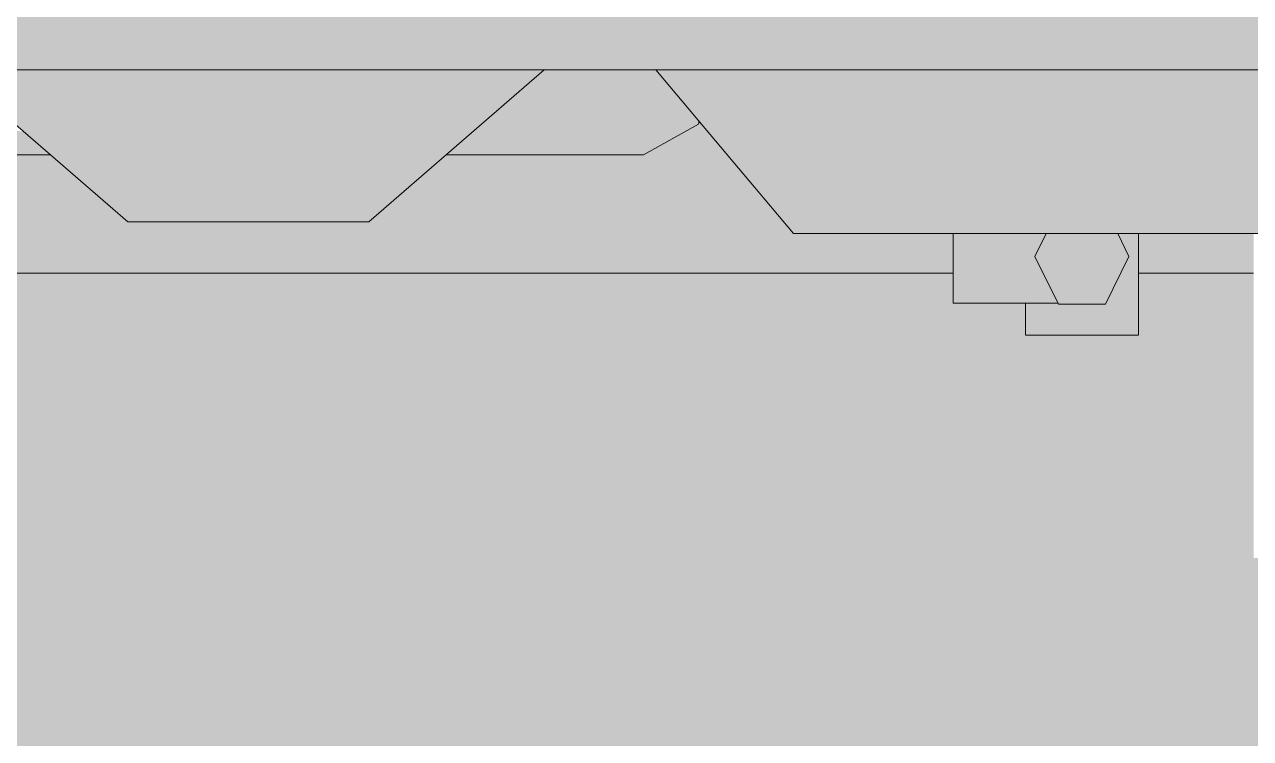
# Model space of a CAD drawing. Header units: millimetres. Extents: x 365175 to 2667127, y -330297 to -162108.
# Drawn here: x 1651208.9 to 1651566.6, y -327051.3 to -326842.9 of the extents above; entities that cross this region are included whole.
import ezdxf

# ---------------------------------------------------------------- set-up
doc = ezdxf.new("R2010")
doc.units = ezdxf.units.MM
doc.header["$MEASUREMENT"] = 0
doc.layers.add('Cars', color=7, linetype='Continuous')
doc.layers.add('TopoAlt', color=7, linetype='Continuous')

# ---------------------------------------------------------------- blocks, each defined once
blk = doc.blocks.new('Élément de coupe_26_1', base_point=(1275690.65, -327096.82))
at = {"layer": 'TopoAlt', "linetype": 'Continuous', "lineweight": 0, "true_color": 0x000000}
blk.add_hatch(color=18, dxfattribs=at).paths.add_polyline_path([(1650780.19, -327079.82), (1650765.69, -327096.82), (1651738.05, -327096.82), (1651723.54, -327079.82), (1651723.54, -327044.23), (1651599.21, -327044.23), (1651596.12, -327041.52), (1651581.7, -327010.94), (1651581.7, -326998.59), (1651567.52, -326998.59), (1651567.52, -326915.46), (1651534.01, -326915.46), (1651534.01, -326933.53), (1651500.95, -326933.53), (1651500.95, -326924.19), (1651479.86, -326924.19), (1651479.86, -326915.46), (1651068.57, -326915.46), (1651068.57, -326924.19), (1651047.48, -326924.19), (1651047.48, -326933.53), (1651014.42, -326933.53), (1651014.42, -326915.46), (1650980.91, -326915.46), (1650980.91, -326998.59), (1650976.42, -326998.59), (1650976.42, -327006.3), (1650962, -327036.88), (1650958.91, -327039.59), (1650834.21, -327039.59), (1650830.64, -327037.12), (1650816.75, -327007.67), (1650802.98, -327036.88), (1650799.88, -327039.59), (1650780.19, -327039.59)])
blk.add_hatch(color=18, dxfattribs=at).paths.add_polyline_path([(1650780.19, -327079.82), (1650765.69, -327096.82), (1651738.05, -327096.82), (1651723.54, -327079.82), (1651723.54, -327044.23), (1651599.21, -327044.23), (1651596.12, -327041.52), (1651581.7, -327010.94), (1651581.7, -326998.59), (1651567.52, -326998.59), (1651567.52, -326915.46), (1651534.01, -326915.46), (1651534.01, -326933.53), (1651500.95, -326933.53), (1651500.95, -326924.19), (1651479.86, -326924.19), (1651479.86, -326915.46), (1651068.57, -326915.46), (1651068.57, -326924.19), (1651047.48, -326924.19), (1651047.48, -326933.53), (1651014.42, -326933.53), (1651014.42, -326915.46), (1650980.91, -326915.46), (1650980.91, -326998.59), (1650976.42, -326998.59), (1650976.42, -327006.3), (1650962, -327036.88), (1650958.91, -327039.59), (1650834.21, -327039.59), (1650830.64, -327037.12), (1650816.75, -327007.67), (1650802.98, -327036.88), (1650799.88, -327039.59), (1650780.19, -327039.59)])
blk = doc.blocks.new('Élément de coupe_76_1', base_point=(1275690.65, -327096.82))
at = {"layer": 'Cars', "linetype": 'Continuous', "lineweight": 0, "true_color": 0x000000}
for points in [[(1651522.88, -326837.41), (1651473.66, -326837.41), (1651688.86, -326856.19), (1651748.59, -326832.47), (1651604.62, -326835.06)], [(1651522.88, -326837.41), (1651473.66, -326837.41), (1651688.86, -326856.19), (1651748.59, -326832.47), (1651604.62, -326835.06)], [(1651074.04, -326837.41), (1650858.85, -326856.19), (1651273.85, -326856.19)], [(1651074.04, -326837.41), (1650858.85, -326856.19), (1651273.85, -326856.19)], [(1651273.85, -326837.41), (1651074.04, -326837.41), (1651273.85, -326856.19)], [(1651273.85, -326837.41), (1651074.04, -326837.41), (1651273.85, -326856.19)], [(1651473.66, -326837.41), (1651273.85, -326856.19), (1651688.86, -326856.19)], [(1651473.66, -326837.41), (1651273.85, -326856.19), (1651688.86, -326856.19)], [(1651273.85, -326837.41), (1651273.85, -326856.19), (1651473.66, -326837.41)], [(1651273.85, -326837.41), (1651273.85, -326856.19), (1651473.66, -326837.41)], [(1651068.57, -326915.46), (1651479.86, -326915.46), (1651479.86, -326903.9), (1651433.32, -326903.89), (1651408.97, -326874.97), (1651405.91, -326871.34), (1651405.54, -326872), (1651389.48, -326880.92), (1651331.97, -326880.92), (1651309.35, -326900.48), (1651239.08, -326900.48), (1651216.46, -326880.92), (1651158.96, -326880.92), (1651142.89, -326872), (1651134.17, -326856.19), (1651068.57, -326856.19)], [(1651068.57, -326915.46), (1651479.86, -326915.46), (1651479.86, -326903.9), (1651433.32, -326903.89), (1651408.97, -326874.97), (1651405.91, -326871.34), (1651405.54, -326872), (1651389.48, -326880.92), (1651331.97, -326880.92), (1651309.35, -326900.48), (1651239.08, -326900.48), (1651216.46, -326880.92), (1651158.96, -326880.92), (1651142.89, -326872), (1651134.17, -326856.19), (1651068.57, -326856.19)], [(1651187.87, -326856.19), (1651239.08, -326900.48), (1651199.96, -326856.19)], [(1651187.87, -326856.19), (1651239.08, -326900.48), (1651199.96, -326856.19)], [(1651218.99, -326856.19), (1651199.96, -326856.19), (1651239.08, -326900.48), (1651239.08, -326870.25)], [(1651218.99, -326856.19), (1651199.96, -326856.19), (1651239.08, -326900.48), (1651239.08, -326870.25)], [(1651229.03, -326856.19), (1651218.99, -326856.19), (1651239.08, -326870.25)], [(1651229.03, -326856.19), (1651218.99, -326856.19), (1651239.08, -326870.25)], [(1651229.03, -326856.19), (1651239.08, -326870.25), (1651239.08, -326856.19)], [(1651229.03, -326856.19), (1651239.08, -326870.25), (1651239.08, -326856.19)], [(1651239.08, -326870.25), (1651274.22, -326870.25), (1651274.22, -326856.19), (1651273.85, -326856.19), (1651245.32, -326856.19)], [(1651239.08, -326870.25), (1651274.22, -326870.25), (1651274.22, -326856.19), (1651273.85, -326856.19), (1651245.32, -326856.19)], [(1651239.08, -326856.19), (1651239.08, -326870.25), (1651245.32, -326856.19)], [(1651239.08, -326856.19), (1651239.08, -326870.25), (1651245.32, -326856.19)], [(1651274.22, -326856.19), (1651274.22, -326870.25), (1651309.35, -326870.25), (1651303.11, -326856.19)], [(1651274.22, -326856.19), (1651274.22, -326870.25), (1651309.35, -326870.25), (1651303.11, -326856.19)], [(1651303.11, -326856.19), (1651309.35, -326870.25), (1651309.35, -326856.19)], [(1651303.11, -326856.19), (1651309.35, -326870.25), (1651309.35, -326856.19)], [(1651309.35, -326900.48), (1651360.56, -326856.19), (1651348.47, -326856.19)], [(1651309.35, -326900.48), (1651360.56, -326856.19), (1651348.47, -326856.19)], [(1651309.35, -326856.19), (1651309.35, -326870.25), (1651319.4, -326856.19)], [(1651309.35, -326856.19), (1651309.35, -326870.25), (1651319.4, -326856.19)], [(1651319.4, -326856.19), (1651309.35, -326870.25), (1651329.44, -326856.19)], [(1651319.4, -326856.19), (1651309.35, -326870.25), (1651329.44, -326856.19)], [(1651309.35, -326900.48), (1651348.47, -326856.19), (1651329.44, -326856.19), (1651309.35, -326870.25)], [(1651309.35, -326900.48), (1651348.47, -326856.19), (1651329.44, -326856.19), (1651309.35, -326870.25)], [(1651345.71, -326869.03), (1651389.48, -326869.03), (1651389.48, -326856.19), (1651360.56, -326856.19)], [(1651345.71, -326869.03), (1651389.48, -326869.03), (1651389.48, -326856.19), (1651360.56, -326856.19)], [(1651389.48, -326869.03), (1651394.4, -326857.71), (1651393.12, -326856.19), (1651389.48, -326856.19)], [(1651389.48, -326869.03), (1651394.4, -326857.71), (1651393.12, -326856.19), (1651389.48, -326856.19)], [(1651389.48, -326869.03), (1651399.78, -326864.08), (1651394.4, -326857.71)], [(1651389.48, -326869.03), (1651399.78, -326864.08), (1651394.4, -326857.71)], [(1651393.12, -326856.19), (1651408.97, -326874.97), (1651393.15, -326856.19)], [(1651393.12, -326856.19), (1651408.97, -326874.97), (1651393.15, -326856.19)], [(1651393.15, -326856.19), (1651433.32, -326903.89), (1651439.85, -326893.54), (1651400.45, -326856.19)], [(1651393.15, -326856.19), (1651433.32, -326903.89), (1651439.85, -326893.54), (1651400.45, -326856.19)], [(1651400.45, -326856.19), (1651439.85, -326893.54), (1651408.49, -326856.19)], [(1651400.45, -326856.19), (1651439.85, -326893.54), (1651408.49, -326856.19)], [(1651408.49, -326856.19), (1651439.85, -326893.54), (1651448.95, -326872.92), (1651426.29, -326856.19)], [(1651408.49, -326856.19), (1651439.85, -326893.54), (1651448.95, -326872.92), (1651426.29, -326856.19)], [(1651426.29, -326856.19), (1651448.95, -326872.92), (1651434.94, -326856.19)], [(1651426.29, -326856.19), (1651448.95, -326872.92), (1651434.94, -326856.19)], [(1651455.03, -326856.19), (1651434.94, -326856.19), (1651448.95, -326872.92)], [(1651455.03, -326856.19), (1651434.94, -326856.19), (1651448.95, -326872.92)], [(1651455.03, -326856.19), (1651448.95, -326872.92), (1651688.11, -326872.98), (1651688.11, -326861.53), (1651600.29, -326856.19)], [(1651455.03, -326856.19), (1651448.95, -326872.92), (1651688.11, -326872.98), (1651688.11, -326861.53), (1651600.29, -326856.19)], [(1651389.48, -326880.92), (1651401.55, -326866.18), (1651399.78, -326864.08), (1651389.48, -326869.03)], [(1651389.48, -326880.92), (1651401.55, -326866.18), (1651399.78, -326864.08), (1651389.48, -326869.03)], [(1651389.48, -326880.92), (1651405.54, -326872), (1651405.54, -326870.91), (1651401.55, -326866.18)], [(1651389.48, -326880.92), (1651405.54, -326872), (1651405.54, -326870.91), (1651401.55, -326866.18)], [(1651158.96, -326880.92), (1651216.46, -326880.92), (1651208.65, -326874.15), (1651158.96, -326869.03)], [(1651158.96, -326880.92), (1651216.46, -326880.92), (1651208.65, -326874.15), (1651158.96, -326869.03)], [(1651239.08, -326900.48), (1651274.22, -326870.25), (1651239.08, -326870.25)], [(1651239.08, -326900.48), (1651274.22, -326870.25), (1651239.08, -326870.25)], [(1651239.08, -326900.48), (1651274.22, -326900.48), (1651274.22, -326870.25)], [(1651239.08, -326900.48), (1651274.22, -326900.48), (1651274.22, -326870.25)], [(1651274.22, -326870.25), (1651309.35, -326900.48), (1651309.35, -326870.25)], [(1651274.22, -326870.25), (1651309.35, -326900.48), (1651309.35, -326870.25)], [(1651309.35, -326900.48), (1651274.22, -326870.25), (1651274.22, -326900.48)], [(1651309.35, -326900.48), (1651274.22, -326870.25), (1651274.22, -326900.48)], [(1651339.78, -326874.15), (1651331.97, -326880.92), (1651389.48, -326880.92), (1651389.48, -326869.03)], [(1651339.78, -326874.15), (1651331.97, -326880.92), (1651389.48, -326880.92), (1651389.48, -326869.03)], [(1651345.71, -326869.03), (1651339.78, -326874.15), (1651389.48, -326869.03)], [(1651345.71, -326869.03), (1651339.78, -326874.15), (1651389.48, -326869.03)], [(1651405.54, -326870.91), (1651405.54, -326872), (1651405.86, -326871.29)], [(1651405.54, -326870.91), (1651405.54, -326872), (1651405.86, -326871.29)], [(1651405.86, -326871.29), (1651405.54, -326872), (1651405.91, -326871.34)], [(1651405.86, -326871.29), (1651405.54, -326872), (1651405.91, -326871.34)], [(1651448.95, -326872.92), (1651439.85, -326893.54), (1651688.11, -326893.6), (1651688.11, -326884.5)], [(1651448.95, -326872.92), (1651439.85, -326893.54), (1651688.11, -326893.6), (1651688.11, -326884.5)], [(1651448.95, -326872.92), (1651688.11, -326884.5), (1651688.11, -326872.98)], [(1651448.95, -326872.92), (1651688.11, -326884.5), (1651688.11, -326872.98)], [(1651439.85, -326893.54), (1651433.32, -326903.89), (1651688.11, -326903.95), (1651688.11, -326899.48)], [(1651439.85, -326893.54), (1651433.32, -326903.89), (1651688.11, -326903.95), (1651688.11, -326899.48)], [(1651439.85, -326893.54), (1651688.11, -326899.48), (1651688.11, -326893.6)], [(1651439.85, -326893.54), (1651688.11, -326899.48), (1651688.11, -326893.6)], [(1651479.86, -326924.19), (1651510.43, -326924.19), (1651503.73, -326910.57), (1651507.01, -326903.91), (1651479.86, -326903.9)], [(1651479.86, -326924.19), (1651510.43, -326924.19), (1651503.73, -326910.57), (1651507.01, -326903.91), (1651479.86, -326903.9)], [(1651507.01, -326903.91), (1651503.73, -326910.57), (1651531.17, -326910.57), (1651521.32, -326903.91)], [(1651507.01, -326903.91), (1651503.73, -326910.57), (1651531.17, -326910.57), (1651521.32, -326903.91)], [(1651527.89, -326903.91), (1651521.32, -326903.91), (1651531.17, -326910.57)], [(1651527.89, -326903.91), (1651521.32, -326903.91), (1651531.17, -326910.57)], [(1651526.52, -326920.02), (1651534.01, -326920.02), (1651534.01, -326903.91), (1651527.89, -326903.91), (1651531.17, -326910.57)], [(1651526.52, -326920.02), (1651534.01, -326920.02), (1651534.01, -326903.91), (1651527.89, -326903.91), (1651531.17, -326910.57)], [(1651567.52, -326903.92), (1651534.01, -326903.91), (1651534.01, -326915.46), (1651567.52, -326915.46)], [(1651567.52, -326903.92), (1651534.01, -326903.91), (1651534.01, -326915.46), (1651567.52, -326915.46)], [(1651510.59, -326924.5), (1651531.17, -326910.57), (1651503.73, -326910.57)], [(1651510.59, -326924.5), (1651531.17, -326910.57), (1651503.73, -326910.57)], [(1651510.59, -326924.5), (1651524.31, -326924.5), (1651531.17, -326910.57)], [(1651510.59, -326924.5), (1651524.31, -326924.5), (1651531.17, -326910.57)], [(1651500.95, -326933.52), (1651534.01, -326933.52), (1651534.01, -326920.02), (1651524.63, -326923.85), (1651524.31, -326924.5), (1651523.04, -326924.5)], [(1651500.95, -326933.52), (1651534.01, -326933.52), (1651534.01, -326920.02), (1651524.63, -326923.85), (1651524.31, -326924.5), (1651523.04, -326924.5)], [(1651524.63, -326923.85), (1651534.01, -326920.02), (1651526.52, -326920.02)], [(1651524.63, -326923.85), (1651534.01, -326920.02), (1651526.52, -326920.02)], [(1651500.95, -326933.52), (1651523.04, -326924.5), (1651510.59, -326924.5), (1651510.43, -326924.19), (1651500.95, -326924.19)], [(1651500.95, -326933.52), (1651523.04, -326924.5), (1651510.59, -326924.5), (1651510.43, -326924.19), (1651500.95, -326924.19)], [(1651500.95, -326933.53), (1651534.01, -326933.53), (1651534.01, -326933.52)], [(1651500.95, -326933.53), (1651534.01, -326933.53), (1651534.01, -326933.52)], [(1651500.95, -326933.53), (1651534.01, -326933.52), (1651500.95, -326933.52)], [(1651500.95, -326933.53), (1651534.01, -326933.52), (1651500.95, -326933.52)]]:
    blk.add_hatch(color=18, dxfattribs=at).paths.add_polyline_path(points)
at = {"layer": 'Cars', "color": 7, "linetype": 'Continuous', "lineweight": 13}
for p, q in [((1650858.85, -326856.19), (1651273.85, -326856.19)), ((1651187.87, -326856.19), (1651239.08, -326900.48)), ((1651273.85, -326856.19), (1651688.86, -326856.19)), ((1651309.35, -326900.48), (1651360.56, -326856.19)), ((1651393.12, -326856.19), (1651408.97, -326874.98)), ((1651393.15, -326856.19), (1651408.97, -326874.98)), ((1651389.48, -326880.92), (1651405.54, -326872)), ((1651405.54, -326872), (1651405.91, -326871.34)), ((1651408.97, -326874.98), (1651433.32, -326903.89)), ((1651158.96, -326880.92), (1651216.46, -326880.92)), ((1651331.97, -326880.92), (1651389.48, -326880.92)), ((1651239.08, -326900.48), (1651274.22, -326900.48)), ((1651274.22, -326900.48), (1651309.35, -326900.48)), ((1651433.32, -326903.89), (1651688.11, -326903.95)), ((1651479.86, -326924.19), (1651479.86, -326903.9)), ((1651507.01, -326903.91), (1651503.73, -326910.57)), ((1651531.17, -326910.57), (1651527.89, -326903.91)), ((1651534.01, -326903.91), (1651534.01, -326920.02)), ((1651503.73, -326910.57), (1651510.59, -326924.5)), ((1651524.31, -326924.5), (1651531.17, -326910.57)), ((1651068.57, -326915.46), (1651479.86, -326915.46)), ((1651534.01, -326915.46), (1651567.52, -326915.46)), ((1651534.01, -326920.02), (1651534.01, -326933.52)), ((1651479.86, -326924.19), (1651510.43, -326924.19)), ((1651500.95, -326933.52), (1651500.95, -326924.19)), ((1651510.59, -326924.5), (1651524.31, -326924.5)), ((1651534.01, -326933.53), (1651500.95, -326933.53))]:
    blk.add_line(p, q, dxfattribs=at)

msp = doc.modelspace()

# ---------------------------------------------------------------- block references
at = {"layer": 'Cars', "lineweight": 0}
msp.add_blockref('Élément de coupe_76_1', (1275690.645, -327096.824), dxfattribs=at)
at = {"layer": 'TopoAlt', "lineweight": 0}
msp.add_blockref('Élément de coupe_26_1', (1275690.645, -327096.824), dxfattribs=at)

doc.saveas('drawing.dxf')
